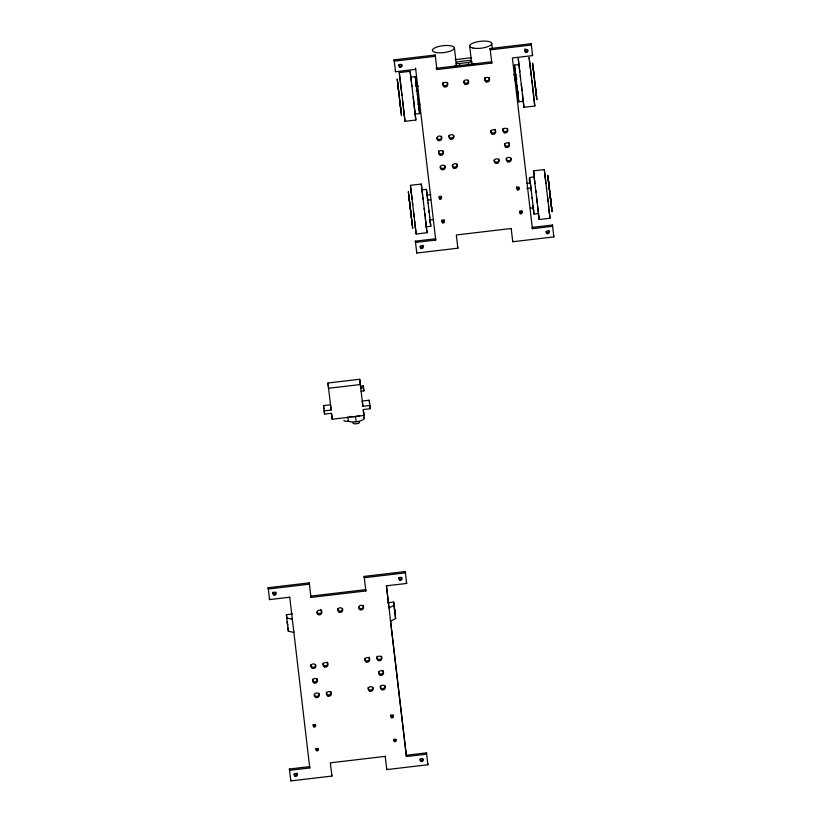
<?xml version="1.0" encoding="UTF-8"?>
<svg xmlns="http://www.w3.org/2000/svg" width="822" height="822" viewBox="0 0 822 822"><rect width="100%" height="100%" fill="white"/><g stroke="black" fill="none" stroke-linecap="round" stroke-linejoin="round"><path stroke-width="1.23" d="M516.997 79.004L514.973 80.042L514.87 79.169M518.548 92.239L516.524 93.276L516.422 92.403M387.655 602.773L393.666 602.064L394.067 605.321L389.012 607.9L386.422 585.788L406.633 583.466L405.225 571.567L364.136 576.407L365.852 590.946L310.963 597.409L310.808 596.104L365.687 589.641L365.852 590.946M394.067 605.321L395.618 618.555L390.563 621.134L390.46 620.271L406.438 756.548L426.639 754.175L426.474 752.87L406.274 755.254M363.899 417.514A8.487 2.651 -6.7 0 1 359.358 421.203A8.487 2.651 -6.7 0 1 348.703 421.326L347.542 421.234A3.504 1.099 -6.7 0 1 344.017 420.258M394.128 59.842L435.218 55.012L435.372 56.317L394.283 61.147L394.128 59.842L395.526 71.74L415.727 69.356M490.097 48.549L531.187 43.71L531.351 45.015L490.261 49.854L490.097 48.549L491.813 63.089L436.924 69.541L436.77 68.247L491.648 61.784L491.813 63.089M455.203 59.646L471.612 57.715M456.323 62.914A3.154 0.986 -6.7 0 0 459.58 63.53L468.355 62.493A3.154 0.986 -6.7 0 0 471.366 61.147A3.154 0.986 -6.7 0 0 468.108 60.54L459.334 61.568A3.154 0.986 -6.7 0 0 456.323 62.914L456.724 66.387M531.187 43.71L532.594 55.598L512.394 57.982L532.399 228.691L552.6 226.317L552.435 225.012L532.245 227.386L532.399 228.691M399.965 78.778L399.266 72.603L410.137 71.329L411.945 86.526M411.493 82.693L410.825 77.206L415.285 76.682L417.494 95.249M515.476 73.836L514.48 65.113L518.929 64.589L520.542 77.946M415.973 86.402L418.377 86.125M513.627 74.905L516.021 74.627M418.234 101.548L419.631 113.6L415.172 114.124L414.124 104.98M517.613 91.982L518.795 101.815L523.244 101.291L522.802 97.294M404.136 114.237L404.999 121.286L415.86 120.002L412.449 90.677M523.244 101.291L523.111 100.161L523.953 107.281L534.814 105.997L532.389 85.067M411.123 191.505L410.435 185.33L421.296 184.056L423.114 199.253M530.385 183.522C525.494 172.045 538.122 182.381 533.427 170.853L544.298 169.568L546.609 188.916M422.046 190.54L421.984 189.933L426.443 189.409L428.098 203.188M427.091 195.112L430.903 194.67M526.532 183.409L530.334 182.957M427.265 200.167L430.728 199.756M526.779 188.454L531.402 187.909M429.587 220.019L433.06 219.608M530.252 208.172L533.725 207.761M533.18 207.308L533.992 214.069L538.451 213.545L537.598 206.055M426.248 226.194L426.33 226.851L430.79 226.327L429.742 217.183M415.305 226.954L416.158 234.013L427.019 232.729L424.758 213.268M538.42 213.515L539.16 219.525L550.021 218.251L548.593 205.87M511.192 228.506L456.313 234.969L457.864 248.203L416.775 253.042L416.61 251.738M415.367 241.144L435.568 238.77L435.732 240.075L415.531 242.449L415.367 241.144L416.775 253.042M512.589 240.435L512.743 241.74L553.843 236.9L552.435 225.012M327.937 383.011L359.697 379.271L360.344 384.532L328.584 388.272L327.937 383.011L331.132 410.044L324.166 410.856L324.546 414.103L331.513 413.281L332.211 419.241L363.971 415.5L363.324 410.24M363.303 385.888L360.519 386.217L360.755 388.169L363.54 387.85L363.303 385.888L363.899 390.892L361.115 391.221M323.899 408.842L323.519 405.595L330.485 404.784L331.132 410.044M370.239 408.719L369.212 400.222L362.245 401.044L362.892 406.304L369.859 405.482L370.239 408.719L363.273 409.541L364.269 418.162M268.157 587.709L309.257 582.87L309.411 584.175L268.321 589.014L268.157 587.709L269.565 599.598L289.755 597.224M293.783 631.645L293.896 632.519L288.358 631.183L286.405 614.692L292.416 613.983M385.23 756.363L330.352 762.826L331.903 776.06L290.813 780.9L290.649 779.595M289.406 769.012L309.606 766.628L309.771 767.933L289.57 770.317L289.406 769.012L290.813 780.9M386.628 768.293L386.782 769.598L427.872 764.758L426.474 752.87M416.096 90.893L418.306 91.427L418.203 90.554M417.648 104.127L419.857 104.651L419.754 103.788M529.8 63.366L531.269 75.593M549.271 211.942L548.962 209.065M404.249 114.977L403.099 104.897M415.408 227.704L415.1 224.827M419.631 113.6L417.802 97.88M430.79 226.327L430.122 220.841M410.825 77.206L410.908 77.864M421.984 189.933L422.652 195.41M549.713 191.598L549.897 193.149M550.432 197.763L550.678 199.838L547.791 175.281L549.805 192.297M535.43 87.399L536.478 96.071L535.718 89.413M550.021 218.251L549.168 211.203M534.814 105.997L534.084 99.986M533.427 170.853L535.985 192.317M415.86 120.002L415.131 113.991M427.019 232.729L426.289 226.718M399.266 72.603L401.999 95.568M410.435 185.33L412.747 204.678M410.404 209.055C409.88 204.822 411.843 221.221 410.99 214.172M410.743 211.984L410.589 210.648M534.136 176.833L534.947 183.583M529.676 177.357L531.279 190.827M514.48 65.113L516.082 78.583M532.43 54.293L532.594 55.598M553.679 235.595L553.843 236.9M533.396 209.024L533.57 210.432L533.283 207.904M457.7 246.898L457.864 248.203M419.015 108.453L419.189 109.871L418.603 104.764M430.173 221.169L430.348 222.587L430.07 220.06M395.361 70.435L395.526 71.74M405.225 571.567L405.39 572.872L364.3 577.712L364.136 576.407M406.469 582.161L406.633 583.466M427.717 763.453L427.872 764.758M395.618 618.555L393.666 602.064M363.663 388.929L363.899 390.892M331.564 413.98L332.211 419.241M323.519 405.595L324.546 414.103M331.739 774.756L331.903 776.06M292.231 618.411L292.344 619.285L286.806 617.949L286.405 614.692M287.957 627.926L288.358 631.183M269.4 598.293L269.565 599.598M551.387 205.942L551.675 208.326L551.254 204.586M411.945 222.351L412.243 224.745L411.822 221.005M549.456 189.399L549.209 187.324L550.627 199.654M550.103 194.978L550.165 195.451M551.079 203.424L552.096 211.881L550.514 198.194M536.355 95.249L536.9 99.637L534.177 76.723M535.882 91.18L536.18 93.687M545.962 183.563L544.996 175.61L545.109 176.586M530.878 187.385L530.098 180.994L530.19 181.775M515.671 75.141L514.901 68.74L515.178 71.267M517.706 92.742L518.363 98.188L517.408 89.865M427.656 199.541L426.885 193.139L426.967 193.93M412.099 199.325L411.134 191.372L411.247 192.348M400.489 107.117L401.085 112.018L400.314 105.36M411.647 219.844L412.665 228.3L411.072 214.604M549.178 186.923L548.212 178.836L548.973 185.495M550.082 194.865L550.267 196.407M550.278 196.602L551.141 203.928M533.981 74.668L533.005 66.592L533.427 70.332M534.413 78.316L532.584 63.037L533.776 73.374M534.053 75.264L535.502 87.995M546.476 187.837L548.089 201.513M532.153 83.022L529.091 57.324L529.789 63.489M531.824 80.279L532.892 89.269M535.749 190.201L537.228 202.798M519.833 71.946L518.23 58.598L518.929 64.589M520.234 75.449L522.7 96.287M521.292 84.296L522.021 90.554M530.981 188.228L532.183 198.451M515.774 75.973L516.524 82.354M516.329 80.597L518.795 101.815M416.898 90.256L415.716 80.422L416.302 85.519M418.501 104.281L418.963 108.124M417.35 94.037L418.059 100.017M428.067 202.983L429.218 212.744M411.74 84.676L412.48 90.985M413.199 97.027L413.928 103.274M422.898 197.393L424.358 209.744M424.203 208.49L425.097 216.001M401.444 90.882L399.975 78.645L400.078 79.631M401.588 91.961L403.068 104.558M412.613 203.599L414.226 217.275M398.588 90.615L397.612 82.529L398.033 86.269M399.009 94.253L397.19 78.974L398.382 89.321M400.026 103.346L401.506 115.573L398.783 92.67M398.66 91.201L400.108 103.932M409.746 203.342L408.77 195.256L409.541 201.914M410.188 207.175L409.767 203.743L411.195 216.063M410.63 210.822L408.349 191.701L410.27 208.038M410.651 211.285L410.836 212.826M410.836 213.021L411.699 220.347M394.632 610.201L394.786 611.506M394.663 610.427L394.468 608.763L394.57 609.708M394.755 611.28L394.95 612.935L394.848 612M287.371 622.829L287.433 623.364M287.464 623.6L287.536 624.134M550.37 196.982L550.904 201.534M549.384 188.906L549.528 190.149M535.173 84.738L535.708 89.29M533.766 73.25L534.31 77.926M547.586 197.311L548.767 207.257M532.923 89.619L534.115 99.965M536.55 197.136L539.16 219.525M522.391 93.8L523.953 107.281M532.091 197.66L533.139 206.579M530.128 181.354L530.396 183.686M532.985 205.336L533.992 214.069M516.894 85.416L517.439 90.101M515.332 72.603L515.579 74.72M491.731 43.453L492.306 48.447M511.181 228.403L512.743 241.74M469.722 46.053L471.777 64.619M468.355 62.493L468.622 64.804M459.58 63.53L459.847 65.842M454.391 47.851L456.292 64.065A11.076 3.463 -6.7 0 1 453.374 66.87M435.218 55.012L436.924 69.541M415.562 68.051L435.732 240.075M416.333 85.827L415.285 76.682M428.961 210.607L429.772 217.491M425.282 217.707L426.33 226.851M402.564 100.346L404.999 121.286M413.723 213.073L414.894 223.019M414.73 221.632L416.158 234.013M399.78 100.674L400.314 105.226M398.372 89.197L398.917 93.872M410.938 213.401L411.473 217.953M369.212 400.222L369.592 403.458M386.432 585.839L406.438 756.548M359.697 379.271L362.892 406.304M355.546 416.487L356.162 421.789M347.829 416.877L348.323 421.111M385.21 756.261L386.782 769.598M309.257 582.87L310.963 597.409M289.745 597.162L309.771 767.933M287.31 622.336C286.95 619.172 287.957 627.864 287.587 624.628M544.996 175.744L544.298 169.568M427.05 194.742L426.443 189.409M410.825 77.494L410.137 71.329M421.994 190.221L421.296 184.056M521.343 210.956A1.264 1.202 -7 0 1 519.802 210.935M521.929 210.843A1.264 1.202 -7 0 1 521.21 212.415A1.264 1.202 -7 0 1 519.576 211.747M519.114 187.95A1.264 1.202 -7 0 1 517.459 188.587A1.264 1.202 -7 0 1 516.802 187.005M518.785 186.913A1.264 1.202 -7 0 1 516.781 186.892M475.137 64.311A11.076 3.463 -6.7 0 1 472.105 63.109M471.623 62.256A11.076 3.463 -6.7 0 1 471.879 61.331M437.807 68.709A11.076 3.463 -6.7 0 1 435.968 68.195M441.054 196.068A1.264 1.202 -7 0 1 439.287 196.273M441.476 196.797A1.264 1.202 -7 0 1 438.979 196.777M444.199 219.998A1.264 1.202 -7 0 1 443.479 221.56A1.264 1.202 -7 0 1 441.846 220.902M443.849 219.885A1.264 1.202 -7 0 1 441.846 219.864M401.845 64.691A1.541 1.469 -7 0 1 398.783 64.661M527.765 49.865A1.541 1.469 -7 0 1 524.806 50.204M524.826 49.084A1.541 1.469 -7 0 1 525.032 48.755M447.6 83.669A2.456 2.332 -7 0 1 444.497 85.601A2.456 2.332 -7 0 1 442.924 82.447M447.456 82.477A2.456 2.332 -7 0 1 447.61 83.063M468.355 80.011A2.456 2.332 -7 0 1 466.66 83.145A2.456 2.332 -7 0 1 463.629 81.183M489.244 77.556A2.456 2.332 -7 0 1 487.549 80.69A2.456 2.332 -7 0 1 484.528 78.717M484.538 78.111A2.456 2.332 -7 0 1 484.713 77.525M548.921 230.407A1.541 1.469 -7 0 1 548.048 232.318A1.541 1.469 -7 0 1 546.055 231.506M495.532 130.421A2.456 2.332 -7 0 1 493.046 133.041A2.456 2.332 -7 0 1 490.662 130.379M495.07 129.301A2.456 2.332 -7 0 1 495.378 129.825M507.636 129.599A2.456 2.332 -7 0 1 504.523 131.53A2.456 2.332 -7 0 1 502.961 128.366M507.493 128.396A2.456 2.332 -7 0 1 507.647 128.992M498.79 158.944A2.456 2.332 -7 0 1 497.094 162.078A2.456 2.332 -7 0 1 494.063 160.105M511.058 158.101A2.456 2.332 -7 0 1 508.571 160.722A2.456 2.332 -7 0 1 506.198 158.071M509.352 143.552A2.456 2.332 -7 0 1 506.866 146.172A2.456 2.332 -7 0 1 504.492 143.511M508.89 142.432A2.456 2.332 -7 0 1 509.198 142.956M423.001 245.233A1.541 1.469 -7 0 1 422.128 247.145A1.541 1.469 -7 0 1 420.124 246.333M453.734 135.332A2.456 2.332 -7 0 1 451.247 137.962A2.456 2.332 -7 0 1 448.874 135.301M445.031 165.88A2.456 2.332 -7 0 1 442.863 168.479A2.456 2.332 -7 0 1 440.16 166.455M441.465 136.175A2.456 2.332 -7 0 1 440.078 139.216A2.456 2.332 -7 0 1 436.893 137.932M443.171 150.734A2.456 2.332 -7 0 1 441.784 153.765A2.456 2.332 -7 0 1 438.609 152.481M438.465 151.289A2.456 2.332 -7 0 1 438.64 150.703M457.001 163.866A2.456 2.332 -7 0 1 455.296 167A2.456 2.332 -7 0 1 452.275 165.027M318.309 748.482A1.264 1.202 -7 0 1 315.812 748.462M396.04 739.327A1.264 1.202 -7 0 1 393.533 739.307M315.514 724.655A1.264 1.202 -7 0 1 313.018 724.634M393.008 714.616A1.264 1.202 -7 0 1 392.608 716.383A1.264 1.202 -7 0 1 390.82 715.787M390.84 714.873A1.264 1.202 -7 0 1 391.015 714.606M275.884 592.169A1.541 1.469 -7 0 1 274.322 593.813A1.541 1.469 -7 0 1 272.832 592.148M401.804 577.342A1.541 1.469 -7 0 1 400.242 578.986A1.541 1.469 -7 0 1 398.752 577.321M321.494 610.335A2.456 2.332 -7 0 1 320.107 613.376A2.456 2.332 -7 0 1 316.932 612.092M320.744 609.369A2.456 2.332 -7 0 1 321.186 609.811M342.548 608.465A2.456 2.332 -7 0 1 340.061 611.085A2.456 2.332 -7 0 1 337.678 608.434M363.283 605.413A2.456 2.332 -7 0 1 361.896 608.455A2.456 2.332 -7 0 1 358.721 607.17M423.053 759.025A1.541 1.469 -7 0 1 419.991 759.004M369.551 658.884A2.456 2.332 -7 0 1 366.756 660.878A2.456 2.332 -7 0 1 364.701 658.247M369.099 657.158A2.456 2.332 -7 0 1 369.561 658.278M381.531 656.264A2.456 2.332 -7 0 1 380.134 659.306A2.456 2.332 -7 0 1 376.959 658.011M376.825 656.819A2.456 2.332 -7 0 1 377 656.233M372.972 687.398A2.456 2.332 -7 0 1 370.486 690.018A2.456 2.332 -7 0 1 368.112 687.356M384.943 685.373A2.456 2.332 -7 0 1 382.929 688.569A2.456 2.332 -7 0 1 380.237 685.928M382.929 670.29A2.456 2.332 -7 0 1 381.84 673.855A2.456 2.332 -7 0 1 378.51 671.985M297.04 773.091A1.541 1.469 -7 0 1 295.971 775.064A1.541 1.469 -7 0 1 294.071 773.831M327.773 663.2A2.456 2.332 -7 0 1 325.286 665.82A2.456 2.332 -7 0 1 322.912 663.159M327.31 662.08A2.456 2.332 -7 0 1 327.618 662.614M318.915 693.152A2.456 2.332 -7 0 1 317.22 696.285A2.456 2.332 -7 0 1 314.189 694.313M315.658 664.628A2.456 2.332 -7 0 1 313.172 667.248A2.456 2.332 -7 0 1 310.798 664.587M317.21 678.592A2.456 2.332 -7 0 1 315.196 681.787A2.456 2.332 -7 0 1 312.504 679.147M331.03 691.723A2.456 2.332 -7 0 1 329.026 694.919A2.456 2.332 -7 0 1 326.324 692.278M359.707 415.644A8.487 2.651 -6.7 0 1 349.484 416.425M363.273 412.223A8.487 2.651 -6.7 0 1 363.437 413.579M359.029 421.881A3.298 1.028 -6.7 0 1 356.81 423.69A3.298 1.028 -6.7 0 1 353.059 422.837M473.236 48.097A11.076 3.463 -6.7 0 0 491.464 44.388A11.076 3.463 -6.7 0 0 477.469 41.768A11.076 3.463 -6.7 0 0 473.236 48.097M435.907 52.495A11.076 3.463 -6.7 0 0 454.134 48.786A11.076 3.463 -6.7 0 0 440.14 46.166A11.076 3.463 -6.7 0 0 435.907 52.495M442.678 222.854A1.264 1.202 -7 0 0 444.435 221.611A1.264 1.202 -7 0 0 442.442 220.799A1.264 1.202 -7 0 0 442.678 222.854M520.408 213.71A1.264 1.202 -7 0 0 522.165 212.456A1.264 1.202 -7 0 0 520.162 211.644A1.264 1.202 -7 0 0 520.408 213.71M439.883 199.037A1.264 1.202 -7 0 0 441.65 197.783A1.264 1.202 -7 0 0 439.647 196.972A1.264 1.202 -7 0 0 439.883 199.037M517.613 189.892A1.264 1.202 -7 0 0 519.37 188.639A1.264 1.202 -7 0 0 517.377 187.827A1.264 1.202 -7 0 0 517.613 189.892M399.862 67.137A1.541 1.469 -7 0 0 402.009 65.606A1.541 1.469 -7 0 0 399.564 64.619A1.541 1.469 -7 0 0 399.862 67.137M525.782 52.31A1.541 1.469 -7 0 0 527.929 50.779A1.541 1.469 -7 0 0 525.484 49.793A1.541 1.469 -7 0 0 525.782 52.31M547.031 233.612A1.541 1.469 -7 0 0 549.178 232.081A1.541 1.469 -7 0 0 546.733 231.095A1.541 1.469 -7 0 0 547.031 233.612M421.1 248.439A1.541 1.469 -7 0 0 423.258 246.908A1.541 1.469 -7 0 0 420.813 245.922A1.541 1.469 -7 0 0 421.1 248.439M486.141 81.881A2.456 2.332 -7 0 0 489.563 79.446A2.456 2.332 -7 0 0 485.668 77.874A2.456 2.332 -7 0 0 486.141 81.881M465.242 84.347A2.456 2.332 -7 0 0 468.663 81.912A2.456 2.332 -7 0 0 464.779 80.33A2.456 2.332 -7 0 0 465.242 84.347M444.353 86.803A2.456 2.332 -7 0 0 447.774 84.368A2.456 2.332 -7 0 0 443.88 82.796A2.456 2.332 -7 0 0 444.353 86.803M450.477 139.082A2.456 2.332 -7 0 0 453.898 136.637A2.456 2.332 -7 0 0 450.004 135.065A2.456 2.332 -7 0 0 450.477 139.082M438.362 140.5A2.456 2.332 -7 0 0 441.784 138.065A2.456 2.332 -7 0 0 437.89 136.493A2.456 2.332 -7 0 0 438.362 140.5M440.068 155.06A2.456 2.332 -7 0 0 443.49 152.625A2.456 2.332 -7 0 0 439.595 151.053A2.456 2.332 -7 0 0 440.068 155.06M441.774 169.62A2.456 2.332 -7 0 0 445.195 167.185A2.456 2.332 -7 0 0 441.301 165.602A2.456 2.332 -7 0 0 441.774 169.62M453.888 168.191A2.456 2.332 -7 0 0 457.309 165.756A2.456 2.332 -7 0 0 453.415 164.184A2.456 2.332 -7 0 0 453.888 168.191M492.265 134.161A2.456 2.332 -7 0 0 495.687 131.726A2.456 2.332 -7 0 0 491.792 130.143A2.456 2.332 -7 0 0 492.265 134.161M504.389 132.732A2.456 2.332 -7 0 0 507.811 130.297A2.456 2.332 -7 0 0 503.917 128.715A2.456 2.332 -7 0 0 504.389 132.732M506.095 147.292A2.456 2.332 -7 0 0 509.517 144.847A2.456 2.332 -7 0 0 505.622 143.275A2.456 2.332 -7 0 0 506.095 147.292M507.801 161.842A2.456 2.332 -7 0 0 511.222 159.406A2.456 2.332 -7 0 0 507.328 157.834A2.456 2.332 -7 0 0 507.801 161.842M495.676 163.27A2.456 2.332 -7 0 0 499.098 160.835A2.456 2.332 -7 0 0 495.204 159.263A2.456 2.332 -7 0 0 495.676 163.27M316.717 750.722A1.264 1.202 -7 0 0 318.474 749.469A1.264 1.202 -7 0 0 316.47 748.657A1.264 1.202 -7 0 0 316.717 750.722M394.447 741.567A1.264 1.202 -7 0 0 396.204 740.314A1.264 1.202 -7 0 0 394.2 739.502A1.264 1.202 -7 0 0 394.447 741.567M313.922 726.905A1.264 1.202 -7 0 0 315.689 725.651A1.264 1.202 -7 0 0 313.685 724.84A1.264 1.202 -7 0 0 313.922 726.905M391.652 717.75A1.264 1.202 -7 0 0 393.409 716.496A1.264 1.202 -7 0 0 391.406 715.685A1.264 1.202 -7 0 0 391.652 717.75M273.89 595.005A1.541 1.469 -7 0 0 276.048 593.474A1.541 1.469 -7 0 0 273.603 592.477A1.541 1.469 -7 0 0 273.89 595.005M399.821 580.178A1.541 1.469 -7 0 0 401.968 578.647A1.541 1.469 -7 0 0 399.523 577.65A1.541 1.469 -7 0 0 399.821 580.178M421.07 761.48A1.541 1.469 -7 0 0 423.217 759.939A1.541 1.469 -7 0 0 420.772 758.953A1.541 1.469 -7 0 0 421.07 761.48M295.139 776.297A1.541 1.469 -7 0 0 297.297 774.766A1.541 1.469 -7 0 0 294.851 773.779A1.541 1.469 -7 0 0 295.139 776.297M360.18 609.749A2.456 2.332 -7 0 0 363.601 607.314A2.456 2.332 -7 0 0 359.707 605.732A2.456 2.332 -7 0 0 360.18 609.749M339.281 612.205A2.456 2.332 -7 0 0 342.702 609.77A2.456 2.332 -7 0 0 338.808 608.198A2.456 2.332 -7 0 0 339.281 612.205M318.391 614.671A2.456 2.332 -7 0 0 321.813 612.236A2.456 2.332 -7 0 0 317.919 610.654A2.456 2.332 -7 0 0 318.391 614.671M324.515 666.94A2.456 2.332 -7 0 0 327.937 664.505A2.456 2.332 -7 0 0 324.043 662.933A2.456 2.332 -7 0 0 324.515 666.94M312.391 668.368A2.456 2.332 -7 0 0 315.812 665.933A2.456 2.332 -7 0 0 311.928 664.351A2.456 2.332 -7 0 0 312.391 668.368M314.096 682.928A2.456 2.332 -7 0 0 317.518 680.482A2.456 2.332 -7 0 0 313.634 678.91A2.456 2.332 -7 0 0 314.096 682.928M315.812 697.477A2.456 2.332 -7 0 0 319.234 695.042A2.456 2.332 -7 0 0 315.34 693.47A2.456 2.332 -7 0 0 315.812 697.477M327.927 696.049A2.456 2.332 -7 0 0 331.348 693.614A2.456 2.332 -7 0 0 327.454 692.042A2.456 2.332 -7 0 0 327.927 696.049M366.304 662.018A2.456 2.332 -7 0 0 369.725 659.583A2.456 2.332 -7 0 0 365.831 658.011A2.456 2.332 -7 0 0 366.304 662.018M378.418 660.59A2.456 2.332 -7 0 0 381.84 658.155A2.456 2.332 -7 0 0 377.956 656.583A2.456 2.332 -7 0 0 378.418 660.59M380.124 675.15A2.456 2.332 -7 0 0 383.545 672.715A2.456 2.332 -7 0 0 379.661 671.142A2.456 2.332 -7 0 0 380.124 675.15M381.829 689.709A2.456 2.332 -7 0 0 385.251 687.274A2.456 2.332 -7 0 0 381.367 685.692A2.456 2.332 -7 0 0 381.829 689.709M369.715 691.138A2.456 2.332 -7 0 0 373.137 688.692A2.456 2.332 -7 0 0 369.242 687.12A2.456 2.332 -7 0 0 369.715 691.138"/></g></svg>
